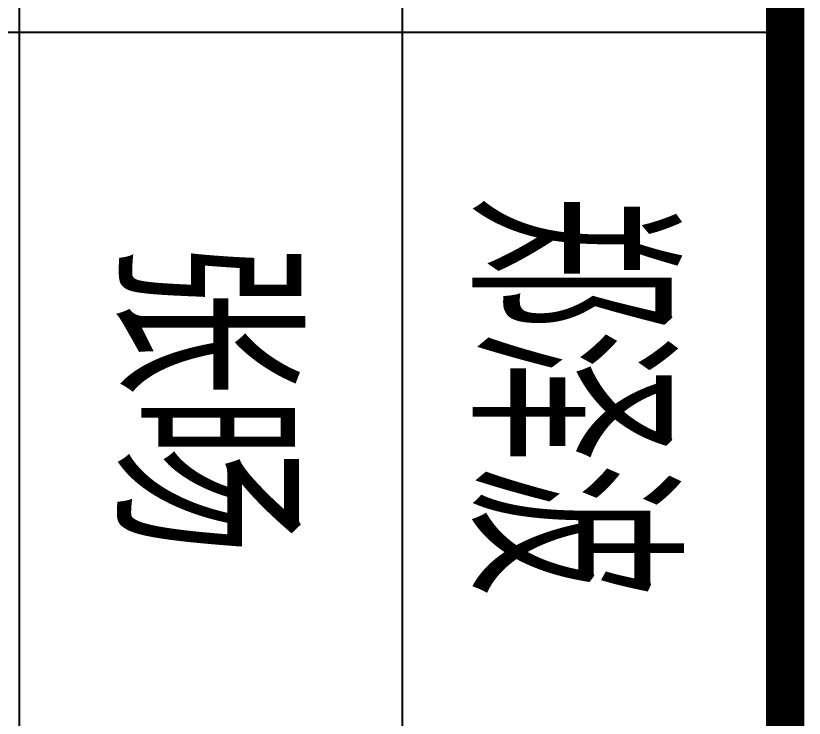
# Model space of a CAD drawing. Extents: x 196430 to 818205, y 904526 to 1974626.
# Drawn here: x 696542 to 699630, y 923290 to 926041 of the extents above; entities that cross this region are included whole.
import ezdxf
from ezdxf.enums import TextEntityAlignment as Align

# ---------------------------------------------------------------- set-up
doc = ezdxf.new("R2010")
doc.units = 0
doc.header["$LTSCALE"] = 1000
doc.header["$MEASUREMENT"] = 0
doc.layers.add('FRAME', color=7, linetype='Continuous')
doc.styles.add('FRAME-3', font='romans.shx', dxfattribs={"width": 0.7, "bigfont": 'hztxt.shx'})
doc.styles.add('黑体', font='simhei.ttf', dxfattribs={"height": 10})

# ---------------------------------------------------------------- blocks, each defined once
blk = doc.blocks.new('A0')
at = {"layer": 'FRAME'}
for p, q in [((437428, 459754), (437428, 418054)), ((440428, 459754), (440428, 418054)), ((438928, 451354), (438928, 418054)), ((440428, 438004), (434428, 438004))]:
    blk.add_line(p, q, dxfattribs=at)
at = {"layer": 'FRAME', "const_width": 150}
blk.add_lwpolyline([(434428, 459754), (440428, 459754), (440428, 418054)], dxfattribs=at)
at = {"layer": 'FRAME'}
for s, height, style, width, p in [('郑泽波', 750, 'FRAME-3', 0.7, (439616.6, 436579)), ('张旸', 600, '黑体', 0.75, (438178, 436579))]:
    blk.add_text(s, height=height, rotation=270, dxfattribs=dict(at, style=style, width=width)).set_placement(p, align=Align.MIDDLE)

msp = doc.modelspace()

# ---------------------------------------------------------------- block references
at = {"layer": 'FRAME'}
msp.add_blockref('A0', (259127.3, 487971.8), dxfattribs=at)

doc.saveas('drawing.dxf')
